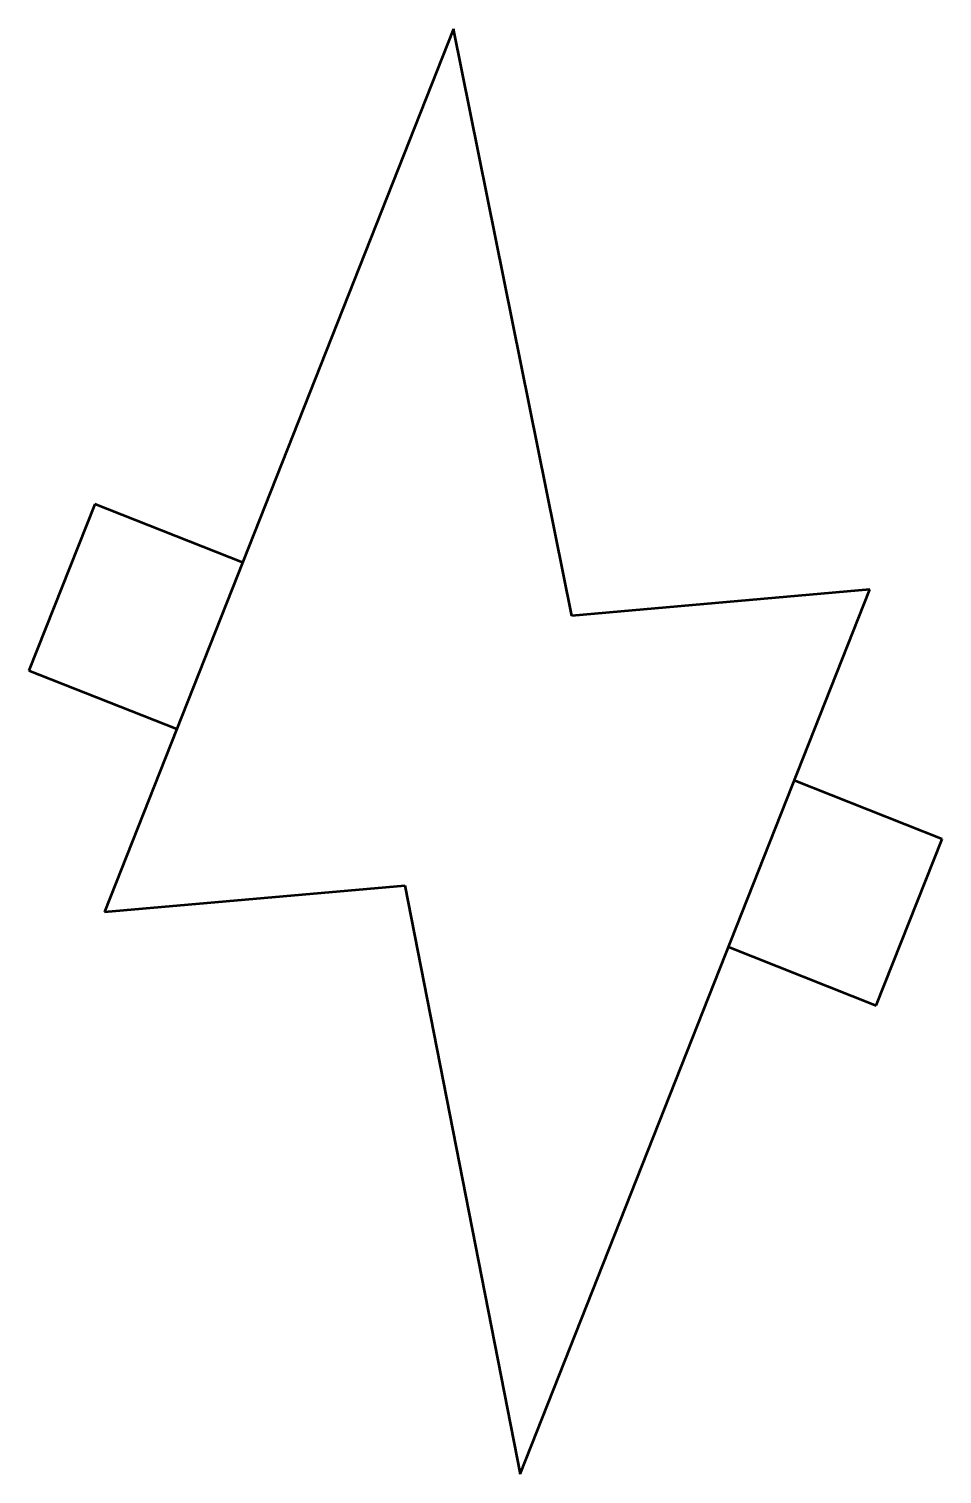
# Model space of a CAD drawing. Header units: millimetres. Extents: x 207.9 to 236.6, y 120.7 to 166.2.
import ezdxf

# ---------------------------------------------------------------- set-up
doc = ezdxf.new("R2010")
doc.units = ezdxf.units.MM
doc.header["$LTSCALE"] = 0.75
doc.layers.add('Visible', color=7, linetype='Continuous', lineweight=50)

msp = doc.modelspace()

# ---------------------------------------------------------------- linework, layer by layer
at = {"layer": 'Visible'}
for p, q in [((221.21482, 166.191947), (210.239889, 138.42296)), ((224.931948, 147.738907), (221.21482, 166.191947)), ((209.93136, 151.245631), (207.863528, 146.013563)), ((214.581364, 149.407844), (209.93136, 151.245631)), ((223.309101, 120.743819), (234.302168, 148.558695)), ((234.302168, 148.558695), (224.931948, 147.738907)), ((207.863528, 146.013563), (212.513532, 144.175776)), ((236.578187, 140.714203), (231.928182, 142.55199)), ((234.510355, 135.482135), (236.578187, 140.714203)), ((210.239889, 138.42296), (219.682363, 139.249069)), ((219.682363, 139.249069), (223.309101, 120.743819)), ((229.860351, 137.319922), (234.510355, 135.482135))]:
    msp.add_line(p, q, dxfattribs=at)

doc.saveas('drawing.dxf')
